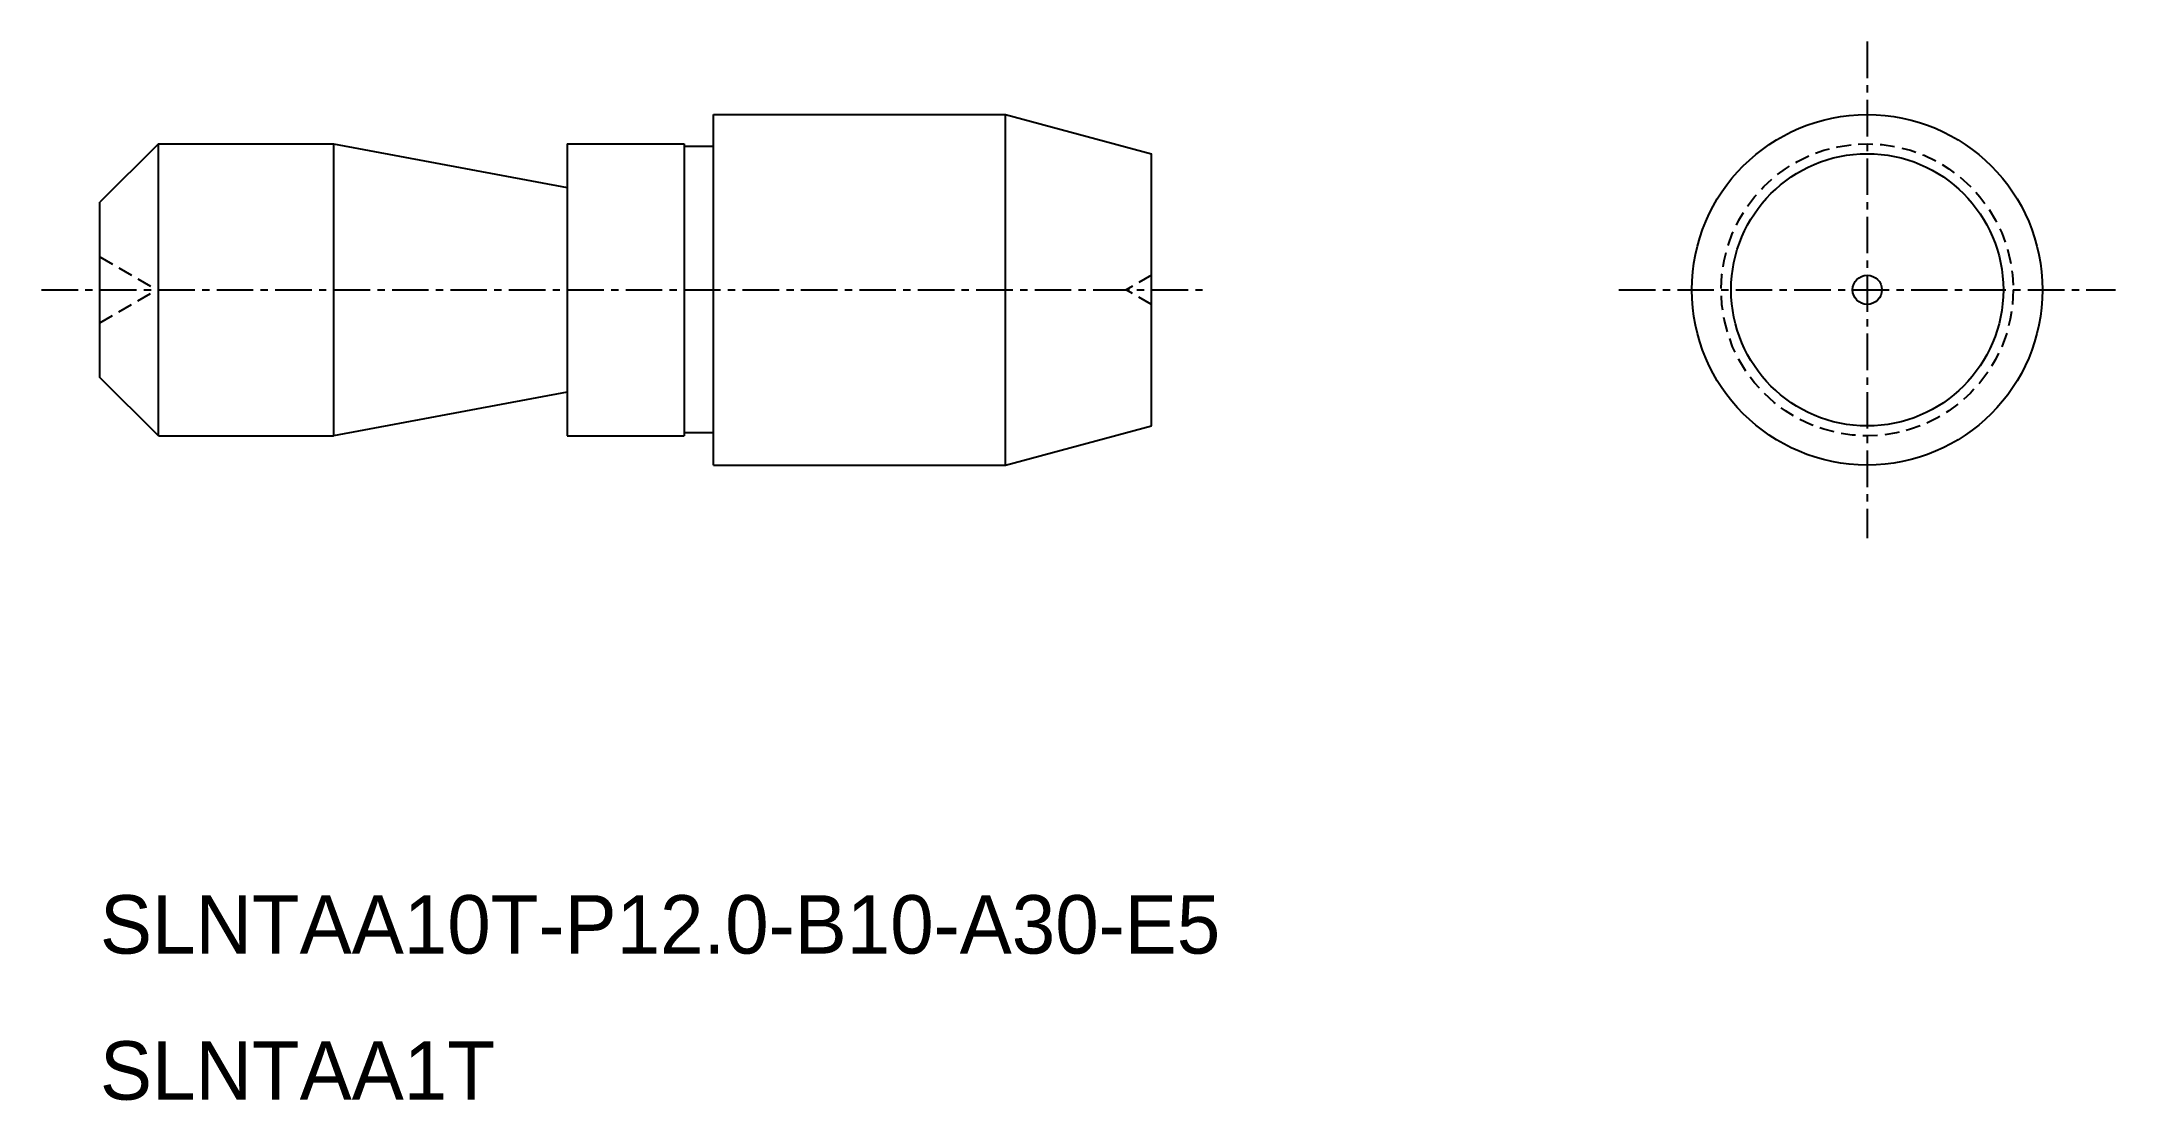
# Model space of a CAD drawing. Extents: x -2179.6 to -2108.6, y -727.4 to -691.2.
import ezdxf

# ---------------------------------------------------------------- set-up
doc = ezdxf.new("R2010")
doc.units = 0
doc.linetypes.add('CENTER', pattern=[2, 1.25, -0.25, 0.25, -0.25])
doc.linetypes.add('DASHED', pattern=[0.75, 0.5, -0.25])
doc.layers.get('0').update_dxf_attribs({"linetype": 'CONTINUOUS'})
doc.layers.add('CENTER', color=1, linetype='CENTER')

msp = doc.modelspace()

# ---------------------------------------------------------------- linework, layer by layer
at = {"color": 7, "linetype": 'CONTINUOUS'}
for p, q in [((-2156.633, -705.66), (-2156.633, -693.66)), ((-2156.633, -693.66), (-2146.633, -693.66)), ((-2146.633, -693.66), (-2141.633, -695)), ((-2146.633, -705.66), (-2146.633, -693.66)), ((-2175.633, -694.66), (-2177.633, -696.66)), ((-2175.633, -694.66), (-2169.633, -694.66)), ((-2169.633, -694.66), (-2161.633, -696.16)), ((-2169.633, -694.66), (-2169.633, -704.66)), ((-2161.633, -694.66), (-2157.633, -694.66)), ((-2161.633, -694.66), (-2161.633, -704.66)), ((-2157.633, -694.66), (-2157.633, -704.66)), ((-2156.633, -694.76), (-2157.633, -694.76)), ((-2141.633, -704.32), (-2141.633, -695)), ((-2177.633, -702.66), (-2177.633, -696.66)), ((-2175.633, -704.66), (-2177.633, -702.66)), ((-2161.633, -703.16), (-2169.633, -704.66)), ((-2175.633, -704.66), (-2169.633, -704.66)), ((-2161.633, -704.66), (-2157.633, -704.66)), ((-2156.633, -704.56), (-2157.633, -704.56)), ((-2146.633, -705.66), (-2141.633, -704.32)), ((-2156.633, -705.66), (-2146.633, -705.66))]:
    msp.add_line(p, q, dxfattribs=at)
at = {"color": 3, "linetype": 'DASHED'}
for p, q in [((-2177.633, -698.535), (-2175.685, -699.66)), ((-2141.633, -699.16), (-2142.499, -699.66)), ((-2177.633, -700.785), (-2175.685, -699.66)), ((-2141.633, -700.16), (-2142.499, -699.66))]:
    msp.add_line(p, q, dxfattribs=at)
msp.add_circle((-2117.133, -699.66), 5, dxfattribs=at)
at = {"layer": 'CENTER', "color": 1, "linetype": 'CENTER'}
for p, q in [((-2117.133, -691.16), (-2117.133, -708.16)), ((-2179.633, -699.66), (-2139.633, -699.66)), ((-2125.633, -699.66), (-2108.633, -699.66))]:
    msp.add_line(p, q, dxfattribs=at)
at = {"layer": 'CENTER', "color": 7, "linetype": 'CONTINUOUS'}
msp.add_line((-2175.633, -704.66), (-2175.633, -694.66), dxfattribs=at)
for radius in [6, 4.66, 0.5]:
    msp.add_circle((-2117.133, -699.66), radius, dxfattribs=at)

# ---------------------------------------------------------------- texts
at = {"color": 7, "linetype": 'CONTINUOUS'}
for s, p in [('SLNTAA10T-P12.0-B10-A30-E5', (-2177.633, -722.381)), ('SLNTAA1T', (-2177.633, -727.381))]:
    msp.add_text(s, height=2, dxfattribs=at).set_placement(p)

doc.saveas('drawing.dxf')
